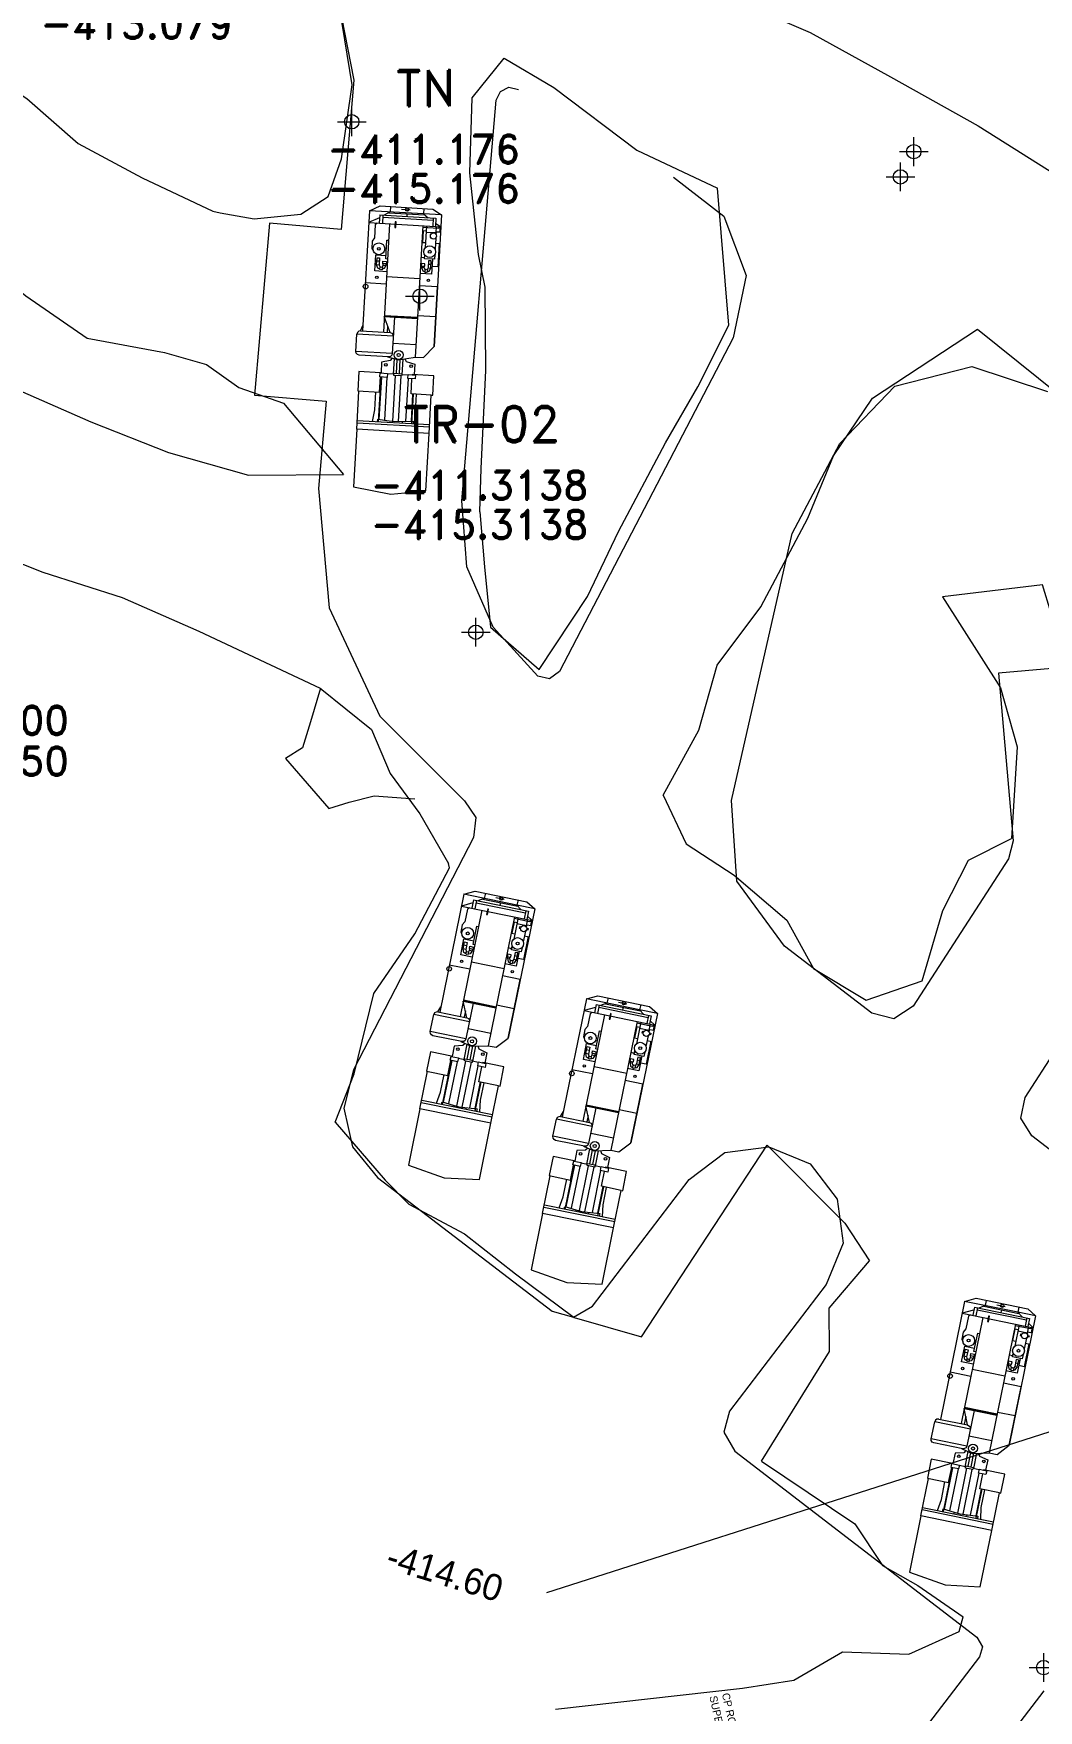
# Model space of a CAD drawing. Extents: x -47776 to 11079, y 0 to 10209.
# Drawn here: x 10621.8 to 10656.8, y 9805 to 9863.4 of the extents above; entities that cross this region are included whole.
import ezdxf
from ezdxf.enums import TextEntityAlignment as Align

# ---------------------------------------------------------------- set-up
doc = ezdxf.new("R2010")
doc.units = 0
doc.header["$MEASUREMENT"] = 0
doc.header["$PDMODE"] = 34
doc.header["$PDSIZE"] = 0.5
for name, color, linetype in [('CF-480-7855-EW-SCR', 226, 'Continuous'), ('F-480-7606-W-SCR', 5, 'Continuous'), ('PROYECTOS', 7, 'Continuous'), ('SCOPP-', 5, 'Continuous'), ('TALLER-480-6-FIC', 5, 'Continuous'), ('TALLER-480-6-SCR', 4, 'Continuous')]:
    doc.layers.add(name, color=color, linetype=linetype)
doc.styles.add('ROMAND', font='ROMAND.SHX')
doc.styles.add('ROMANS', font='ROMANS.SHX', dxfattribs={"width": 2.5})

# ---------------------------------------------------------------- blocks, each defined once
blk = doc.blocks.new('F2')
at = {"lineweight": 0}
blk.add_point((0, 0), dxfattribs=at)
at = {"lineweight": 0, "style": 'ROMAND'}
for tag, height, p in [('NOMBRE', 1.25, (0.201, 6.617)), ('CIELO', 1, (0.136, 4.616)), ('PISO', 1, (0.136, 3.247))]:
    blk.add_attdef(tag, text='', height=height, dxfattribs=at).set_placement(p, align=Align.CENTER)
at = {"lineweight": 0, "style": 'ROMANS', "flags": 1}
for tag, p in [('MINA', (-0.074, -3.255)), ('LOCALIZACION', (-0.074, -4.928)), ('ESTRUCTURA', (-0.074, -6.618)), ('NIVEL', (-0.074, -8.29)), ('OBRA', (-0.074, -10.121)), ('FECHA', (-0.074, -11.793)), ('ATRAS', (-0.074, -13.483)), ('TOPOGRAFO', (2.675, -15.297))]:
    blk.add_attdef(tag, text='', height=1.25, dxfattribs=at).set_placement(p, align=Align.CENTER)

msp = doc.modelspace()

# ---------------------------------------------------------------- linework, layer by layer
at = {"layer": 'CF-480-7855-EW-SCR', "color": 5, "linetype": 'Continuous', "lineweight": 0, "elevation": -411.11, "flags": 128}
msp.add_lwpolyline([(10631.768, 9840.573), (10631.42, 9839.402), (10631.142, 9838.501), (10630.555, 9838.127), (10632.058, 9836.386), (10632.775, 9836.608), (10633.642, 9836.828), (10635.052, 9836.725)], dxfattribs=at)
at = {"layer": 'CF-480-7855-EW-SCR', "color": 5, "linetype": 'Continuous', "lineweight": 0}
for points in [[(10632.284, 9872.521, -410.045), (10635.166, 9871.506, -409.797), (10637.312, 9870.231, -410.123), (10640.231, 9868.496, -410.095), (10643.064, 9866.812, -410.262), (10645.951, 9864.631, -410.044), (10648.816, 9863.393, -410.401), (10651.615, 9861.846, -410.763), (10654.671, 9860.147, -411.24), (10657.71, 9858.224, -410.422), (10660.699, 9856.215, -410.504), (10663.771, 9854.738, -411.076)], [(10632.284, 9872.521, -414.445), (10635.166, 9871.506, -413.997), (10637.312, 9870.231, -414.323), (10640.231, 9868.496, -414.395), (10643.064, 9866.812, -414.462), (10645.951, 9864.631, -414.444), (10648.816, 9863.393, -414.501), (10651.615, 9861.846, -414.663), (10654.671, 9860.147, -414.74), (10657.71, 9858.224, -414.922), (10660.699, 9856.215, -415.004), (10663.771, 9854.738, -414.976)], [(10632.043, 9857.681, -410.6), (10632.5, 9858.993, -410.263), (10632.878, 9861.567, -410.239), (10632.1, 9866.349, -409.797)], [(10632.043, 9857.681, -413.9), (10632.5, 9858.993, -414.163), (10632.878, 9861.567, -414.239), (10632.1, 9866.349, -413.997)], [(10619.473, 9862.44, -408.908), (10621.548, 9861.093, -408.959), (10623.336, 9859.528, -408.807), (10625.57, 9858.338, -408.961), (10628.026, 9857.177, -409.019)], [(10619.473, 9862.44, -413.008), (10621.548, 9861.093, -413.059), (10623.336, 9859.528, -413.007), (10625.57, 9858.338, -412.961), (10628.026, 9857.177, -413.019)], [(10637.27, 9855.662, -410.688), (10636.974, 9858.51, -410.263), (10637.054, 9861.116, -410.239), (10638.17, 9862.503, -410.314)], [(10637.27, 9855.662, -414.088), (10636.974, 9858.51, -414.163), (10637.054, 9861.116, -414.239), (10638.17, 9862.503, -414.314)], [(10638.17, 9862.503, -414.314), (10639.897, 9861.482, -414.462), (10642.783, 9859.302, -414.444), (10645.598, 9857.978, -414.501)], [(10638.17, 9862.503, -410.314), (10639.897, 9861.482, -410.262), (10642.783, 9859.302, -410.044), (10645.598, 9857.978, -410.401)], [(10628.026, 9857.177, -409.019), (10628.28, 9857.119, -410.136), (10629.465, 9856.911, -410.192), (10631.084, 9857.065, -410.433), (10632.043, 9857.681, -410.6)], [(10628.026, 9857.177, -413.019), (10628.28, 9857.119, -414.136), (10629.465, 9856.911, -414.092), (10631.084, 9857.065, -414.033), (10632.043, 9857.681, -413.9)], [(10644.903, 9851.066, -410.097), (10645.991, 9853.205, -410.077), (10645.598, 9857.978, -410.401)], [(10644.903, 9851.066, -414.697), (10645.991, 9853.205, -414.777), (10645.598, 9857.978, -414.501)], [(10617.655, 9857.143, -408.908), (10619.697, 9855.702, -408.959), (10621.518, 9854.231, -408.807), (10623.655, 9852.757, -408.961), (10626.338, 9852.259, -409.019)], [(10617.655, 9857.143, -413.008), (10619.697, 9855.702, -413.059), (10621.518, 9854.231, -413.007), (10623.655, 9852.757, -412.961), (10626.338, 9852.259, -413.019)], [(10611.935, 9856.495, -411.13), (10616.014, 9853.174, -410.881), (10621.108, 9851.017, -411.215), (10623.778, 9849.849, -411.14), (10626.479, 9848.776, -410.966), (10629.271, 9847.989, -410.891), (10632.571, 9848.015, -410.591)], [(10611.935, 9856.495, -414.73), (10616.013, 9853.174, -415.281), (10621.108, 9851.017, -415.215), (10623.778, 9849.849, -415.14), (10626.479, 9848.776, -415.266), (10629.271, 9847.989, -415.091), (10632.571, 9848.015, -413.891)], [(10637.324, 9846.716, -409.519), (10637.324, 9846.716, -409.519), (10637.324, 9846.716, -409.519), (10637.367, 9848.216, -410.591), (10637.525, 9851.625, -410.148), (10637.503, 9854.527, -409.611), (10637.27, 9855.662, -410.688)], [(10637.324, 9846.716, -413.919), (10637.324, 9846.716, -413.919), (10637.324, 9846.716, -413.919), (10637.367, 9848.216, -413.891), (10637.525, 9851.625, -413.748), (10637.503, 9854.527, -413.911), (10637.27, 9855.662, -414.088)], [(10608.328, 9853.032, -411.13), (10613.159, 9848.706, -410.881), (10619.404, 9845.682, -411.215), (10622.105, 9844.61, -411.14), (10624.866, 9843.727, -410.966), (10627.536, 9842.559, -410.891), (10631.761, 9840.579, -409.746)], [(10608.328, 9853.032, -414.73), (10613.159, 9848.706, -415.281), (10619.404, 9845.682, -415.215), (10622.105, 9844.61, -415.14), (10624.866, 9843.727, -415.266), (10627.536, 9842.559, -415.091), (10631.761, 9840.579, -414.146)], [(10654.645, 9853.066, -414.922), (10657.48, 9850.799, -415.004), (10660.246, 9848.806, -414.976)], [(10654.645, 9853.066, -410.422), (10657.48, 9850.799, -410.504), (10660.246, 9848.806, -411.076)], [(10626.338, 9852.259, -409.019), (10627.8, 9851.841, -410.136), (10628.931, 9851.035, -410.192), (10630.487, 9850.492, -410.433), (10632.571, 9848.015, -410.591)], [(10626.338, 9852.259, -413.019), (10627.8, 9851.841, -414.136), (10628.931, 9851.035, -414.092), (10630.487, 9850.492, -414.033), (10632.571, 9848.015, -413.891)], [(10639.389, 9841.22, -409.76), (10641.071, 9843.765, -410.243), (10642.151, 9846.022, -410.112), (10643.788, 9849.115, -410.069), (10644.903, 9851.066, -410.097)], [(10639.389, 9841.22, -414.26), (10641.071, 9843.765, -414.743), (10642.151, 9846.022, -414.712), (10643.788, 9849.115, -414.569), (10644.903, 9851.066, -414.697)], [(10644.946, 9839.114, -410.072), (10645.579, 9841.38, -410.243), (10647.101, 9843.403, -410.112), (10648.738, 9846.497, -410.069), (10649.628, 9848.664, -410.097)], [(10644.946, 9839.114, -414.472), (10645.579, 9841.38, -414.743), (10647.101, 9843.403, -414.712), (10648.738, 9846.497, -414.569), (10649.628, 9848.664, -414.697)], [(10637.324, 9846.716, -409.519), (10637.477, 9844.797, -409.612), (10637.696, 9842.694, -409.746), (10639.389, 9841.22, -409.76), (10639.389, 9841.22, -409.76), (10639.389, 9841.22, -409.76), (10639.389, 9841.22, -409.76)], [(10637.324, 9846.716, -413.919), (10637.477, 9844.797, -414.012), (10637.696, 9842.694, -414.146), (10639.389, 9841.22, -414.26), (10639.389, 9841.22, -414.26), (10639.389, 9841.22, -414.26), (10639.389, 9841.22, -414.26)], [(10631.761, 9840.579, -414.146), (10633.549, 9839.139, -414.26), (10634.201, 9837.606, -414.411), (10635.231, 9836.207, -414.563), (10636.233, 9834.472, -414.367)], [(10631.761, 9840.579, -409.746), (10633.549, 9839.139, -409.76), (10634.201, 9837.606, -409.911), (10635.231, 9836.207, -409.763), (10636.233, 9834.472, -410.167)], [(10643.697, 9836.855, -410.167), (10644.946, 9839.114, -410.072)], [(10643.697, 9836.855, -414.467), (10644.946, 9839.114, -414.472)], [(10632.283, 9825.469, -415.616), (10632.944, 9827.154, -415.78), (10633.627, 9829.957, -414.381), (10635.056, 9832.028, -414.37), (10636.266, 9834.328, -414.363), (10636.233, 9834.472, -414.367)], [(10632.283, 9825.469, -410.616), (10632.944, 9827.154, -410.78), (10633.627, 9829.957, -410.081), (10635.056, 9832.028, -410.17), (10636.266, 9834.328, -410.163), (10636.233, 9834.472, -410.167)]]:
    msp.add_polyline3d(points, dxfattribs=at)
at = {"layer": 'PROYECTOS', "color": 3, "linetype": 'Continuous', "lineweight": 0, "flags": 128}
for points in [[(10632.401, 9864.454), (10632.935, 9861.736), (10632.487, 9856.538), (10629.996, 9856.753), (10629.481, 9850.775), (10631.971, 9850.56), (10631.709, 9847.524), (10632.08, 9843.373), (10633.841, 9839.603), (10636.787, 9836.659), (10637.185, 9836.072), (10637.102, 9835.38), (10632.922, 9827.301), (10632.588, 9825.959), (10632.891, 9824.612), (10633.761, 9823.545), (10639.836, 9818.897), (10640.578, 9818.687), (10641.241, 9819.071), (10644.609, 9823.474), (10645.848, 9824.416), (10647.383, 9824.617), (10648.815, 9824.022), (10649.76, 9822.797), (10649.966, 9821.261), (10649.376, 9819.822), (10646.005, 9815.421), (10645.81, 9814.685), (10646.195, 9814.025), (10654.618, 9807.559), (10654.819, 9807.223), (10654.715, 9806.865), (10649.5, 9800.063)], [(10644.059, 9858.354), (10645.817, 9857.003), (10646.588, 9854.931), (10646.134, 9852.766), (10640.089, 9841.155), (10639.75, 9840.906), (10639.339, 9840.998), (10637.787, 9842.698), (10636.87, 9844.803), (10636.695, 9847.096), (10637.893, 9861.032), (10638.036, 9861.336), (10638.334, 9861.491), (10638.664, 9861.408)], [(10673.98, 9841.644), (10672.585, 9838.735), (10671.78, 9838.18), (10660.265, 9837.055), (10659.891, 9837.171), (10659.698, 9837.528), (10659.36, 9841.449), (10655.374, 9841.1), (10655.884, 9835.266), (10655.724, 9834.635), (10652.401, 9829.512), (10651.734, 9829.076), (10650.961, 9829.27), (10647.924, 9831.593), (10646.262, 9833.857), (10646.085, 9836.666), (10648.193, 9845.954), (10649.848, 9849.09), (10651.762, 9851.089), (10654.445, 9851.764), (10657.076, 9850.898)], [(10668.933, 9832.876), (10669.263, 9832.793), (10669.466, 9832.51), (10669.433, 9832.167), (10663.987, 9820.803), (10663.316, 9820.262), (10662.47, 9820.444), (10656.536, 9825), (10656.155, 9825.618), (10656.3, 9826.33), (10659.184, 9830.788), (10660.153, 9831.728), (10661.426, 9832.15), (10668.933, 9832.876)], [(10664.305, 9816.979), (10639.635, 9809.103)]]:
    msp.add_lwpolyline(points, dxfattribs=at)
at = {"layer": 'PROYECTOS', "color": 1, "linetype": 'Continuous', "lineweight": 0, "flags": 128}
msp.add_lwpolyline([(10651.489, 9798.539), (10656.964, 9805.682)], dxfattribs=at)
at = {"layer": 'SCOPP-', "color": 1, "linetype": 'Continuous', "lineweight": 0, "flags": 128}
for points in [[(10633.473, 9857.191), (10633.233, 9853.007)], [(10633.473, 9857.191), (10633.847, 9857.355), (10635.685, 9857.249), (10635.989, 9857.047), (10635.36, 9857.083), (10633.473, 9857.191)], [(10634.201, 9857.149), (10633.994, 9857.034)], [(10634.151, 9857.121), (10635.399, 9857.05)], [(10634.212, 9857.334), (10634.201, 9857.149)], [(10634.596, 9857.239), (10634.892, 9857.222)], [(10635.37, 9857.267), (10635.36, 9857.083)], [(10633.824, 9856.939), (10633.449, 9856.774)], [(10633.449, 9856.774), (10635.965, 9856.63)], [(10633.741, 9856.758), (10633.673, 9856.697), (10633.648, 9856.25), (10633.574, 9856.129), (10633.56, 9855.872), (10633.607, 9855.802)], [(10633.836, 9857.043), (10633.819, 9856.753)], [(10633.836, 9857.043), (10635.787, 9856.931)], [(10633.945, 9857.036), (10633.929, 9856.747)], [(10633.941, 9856.963), (10635.69, 9856.863)], [(10634.177, 9856.733), (10633.961, 9852.965)], [(10634.371, 9856.807), (10634.36, 9856.61), (10634.393, 9856.608), (10634.404, 9856.805), (10634.371, 9856.807)], [(10634.779, 9857.085), (10634.773, 9856.989)], [(10635.336, 9856.666), (10635.074, 9852.099)], [(10635.333, 9856.615), (10635.874, 9856.584), (10635.965, 9856.63)], [(10635.36, 9857.083), (10635.525, 9856.946)], [(10635.463, 9856.659), (10635.419, 9855.899)], [(10635.451, 9856.448), (10635.794, 9856.428), (10635.806, 9856.639)], [(10635.694, 9856.936), (10635.678, 9856.647)], [(10635.989, 9857.047), (10635.726, 9852.46)], [(10635.787, 9856.931), (10635.771, 9856.641)], [(10635.777, 9856.756), (10635.965, 9856.63)], [(10635.932, 9856.632), (10635.922, 9856.45)], [(10634.107, 9855.509), (10634.043, 9855.513), (10634.08, 9856.162), (10634.144, 9856.159)], [(10635.452, 9856.477), (10635.344, 9856.484), (10635.321, 9856.086), (10635.429, 9856.08)], [(10635.899, 9856.053), (10635.853, 9855.239), (10635.654, 9855.25)], [(10635.783, 9856.233), (10635.761, 9855.851)], [(10635.773, 9856.06), (10635.931, 9856.051)], [(10635.794, 9856.428), (10635.791, 9856.373)], [(10635.796, 9856.458), (10635.954, 9856.449)], [(10634.082, 9855.068), (10633.669, 9855.092), (10633.701, 9855.652), (10634.05, 9855.632)], [(10634.049, 9855.339), (10634.046, 9855.285), (10633.993, 9855.174), (10633.877, 9855.134), (10633.766, 9855.188), (10633.726, 9855.304), (10633.74, 9855.552), (10633.831, 9855.546)], [(10633.824, 9855.433), (10633.734, 9855.438)], [(10633.831, 9855.546), (10633.817, 9855.298), (10633.834, 9855.248), (10633.882, 9855.225), (10633.932, 9855.242), (10633.955, 9855.29), (10633.958, 9855.345)], [(10633.945, 9855.429), (10634.07, 9855.422), (10634.065, 9855.339), (10633.941, 9855.346), (10633.945, 9855.429)], [(10635.668, 9855.503), (10635.638, 9854.979), (10635.24, 9855.002)], [(10635.399, 9855.555), (10635.272, 9855.562)], [(10635.409, 9855.345), (10635.285, 9855.352), (10635.28, 9855.269), (10635.404, 9855.262), (10635.409, 9855.345)], [(10635.296, 9855.268), (10635.293, 9855.214), (10635.333, 9855.098), (10635.444, 9855.044), (10635.56, 9855.085), (10635.613, 9855.195), (10635.627, 9855.443), (10635.536, 9855.448)], [(10635.536, 9855.448), (10635.522, 9855.2), (10635.499, 9855.153), (10635.449, 9855.135), (10635.401, 9855.158), (10635.383, 9855.208), (10635.387, 9855.263)], [(10635.749, 9855.654), (10635.741, 9855.499), (10635.397, 9855.519), (10635.405, 9855.646)], [(10633.817, 9855.298), (10633.726, 9855.304)], [(10633.836, 9855.246), (10633.83, 9855.144)], [(10633.926, 9855.238), (10633.92, 9855.138)], [(10633.955, 9855.29), (10634.046, 9855.285)], [(10634.072, 9854.901), (10635.231, 9854.835)], [(10635.383, 9855.208), (10635.293, 9855.214)], [(10635.406, 9855.153), (10635.401, 9855.053)], [(10635.497, 9855.151), (10635.491, 9855.049)], [(10635.522, 9855.2), (10635.613, 9855.195)], [(10635.53, 9855.335), (10635.621, 9855.33)], [(10634.057, 9854.639), (10633.329, 9854.681)], [(10634.105, 9852.11), (10634.487, 9851.997), (10635.074, 9852.099), (10635.353, 9852.083), (10635.726, 9852.46), (10635.845, 9854.537)], [(10635.845, 9854.537), (10635.216, 9854.573)], [(10634.344, 9853.484), (10634.272, 9852.221), (10633.007, 9852.293)], [(10633.168, 9853.011), (10633.107, 9852.998), (10633.06, 9852.956), (10633.041, 9852.898)], [(10633.168, 9853.011), (10633.243, 9853.201)], [(10633.168, 9853.011), (10634.193, 9852.952)], [(10634.196, 9852.952), (10633.991, 9853.506)], [(10635.151, 9853.437), (10633.992, 9853.504)], [(10633.992, 9853.504), (10635.151, 9853.437)], [(10635.153, 9853.47), (10633.994, 9853.537)], [(10633.994, 9853.537), (10635.153, 9853.47)], [(10634.109, 9853.186), (10634.096, 9852.957)], [(10635.785, 9853.5), (10635.156, 9853.536)], [(10633.007, 9852.293), (10633.041, 9852.898)], [(10634.306, 9852.825), (10633.041, 9852.898)], [(10634.193, 9852.952), (10634.252, 9852.932), (10634.294, 9852.886), (10634.306, 9852.825)], [(10634.293, 9852.586), (10635.099, 9852.539)], [(10633.12, 9852.166), (10633.061, 9852.186), (10633.019, 9852.232), (10633.007, 9852.293)], [(10634.145, 9852.108), (10633.12, 9852.166)], [(10634.263, 9852.063), (10634.203, 9851.974), (10633.901, 9851.917), (10633.88, 9851.543)], [(10634.272, 9852.221), (10634.252, 9852.162), (10634.206, 9852.12), (10634.145, 9852.108)], [(10634.333, 9852.042), (10634.302, 9851.5)], [(10634.431, 9852.014), (10634.431, 9852.014), (10634.403, 9851.53)], [(10634.538, 9852.006), (10634.511, 9851.524), (10634.511, 9851.524)], [(10634.639, 9852.024), (10634.608, 9851.482)], [(10634.711, 9852.036), (10634.76, 9851.943), (10635.06, 9851.849), (10635.039, 9851.485)], [(10632.922, 9847.587), (10634.22, 9847.331), (10635.438, 9847.443), (10635.553, 9849.441), (10635.629, 9850.772), (10635.682, 9850.769), (10635.721, 9851.446), (10634.967, 9851.489), (10634.966, 9851.48), (10635.079, 9851.474), (10635.071, 9851.335), (10634.811, 9851.35), (10634.819, 9851.489), (10634.966, 9851.48)], [(10633.865, 9851.544), (10633.865, 9851.552), (10633.111, 9851.595), (10633.072, 9850.918), (10633.826, 9850.875), (10633.857, 9851.405)], [(10633.872, 9851.404), (10633.783, 9849.848)], [(10633.891, 9851.403), (10633.807, 9849.932)], [(10634.107, 9851.53), (10634.099, 9851.391), (10633.839, 9851.406), (10633.847, 9851.545), (10634.107, 9851.53)], [(10634.082, 9851.392), (10633.997, 9849.905)], [(10634.332, 9851.498), (10634.106, 9851.511)], [(10634.373, 9851.453), (10634.282, 9849.863)], [(10634.818, 9851.47), (10634.601, 9851.483), (10634.598, 9851.441), (10634.329, 9851.456), (10634.334, 9851.534), (10634.603, 9851.519), (10634.601, 9851.483)], [(10634.564, 9851.442), (10634.473, 9849.854)], [(10634.819, 9851.349), (10634.734, 9849.86)], [(10635.629, 9850.772), (10634.928, 9850.812), (10634.958, 9851.342)], [(10633.037, 9849.585), (10633.113, 9850.916)], [(10633.578, 9849.86), (10633.66, 9850.258), (10633.696, 9850.883)], [(10634.98, 9850.809), (10634.926, 9849.865)], [(10635, 9850.808), (10634.941, 9849.782)], [(10635.101, 9850.802), (10635.065, 9850.177), (10635.102, 9849.772)], [(10635.553, 9849.441), (10633.037, 9849.585), (10632.922, 9847.587)], [(10633.05, 9849.812), (10635.566, 9849.667)], [(10633.054, 9849.89), (10635.57, 9849.746)], [(10633.759, 9849.849), (10633.764, 9849.938), (10634.162, 9849.881), (10634.364, 9849.851), (10635.004, 9849.867), (10634.999, 9849.778)], [(10634.618, 9849.858), (10634.615, 9849.8)], [(10636.76, 9833.405), (10635.922, 9829.299)], [(10636.76, 9833.405), (10637.155, 9833.513), (10638.958, 9833.145), (10639.229, 9832.901), (10638.612, 9833.027), (10636.76, 9833.405)], [(10637.099, 9833.206), (10637.041, 9832.922)], [(10637.099, 9833.206), (10639.013, 9832.815)], [(10637.206, 9833.184), (10637.148, 9832.9)], [(10637.475, 9833.259), (10637.254, 9833.174)], [(10637.422, 9833.238), (10638.647, 9832.988)], [(10637.512, 9833.44), (10637.475, 9833.259)], [(10637.879, 9833.291), (10638.17, 9833.231)], [(10638.649, 9833.208), (10638.612, 9833.027)], [(10637.392, 9832.85), (10636.636, 9829.153)], [(10636.964, 9832.938), (10636.888, 9832.888), (10636.798, 9832.448), (10636.708, 9832.34), (10636.657, 9832.088), (10636.694, 9832.011)], [(10637.071, 9833.105), (10636.677, 9832.996)], [(10636.677, 9832.996), (10639.146, 9832.492)], [(10637.191, 9833.112), (10638.908, 9832.762)], [(10637.594, 9832.896), (10637.555, 9832.703), (10637.587, 9832.696), (10637.626, 9832.889), (10637.594, 9832.896)], [(10638.529, 9832.618), (10637.613, 9828.136)], [(10638.037, 9833.113), (10638.018, 9833.018)], [(10639.229, 9832.901), (10638.31, 9828.4)], [(10638.653, 9832.593), (10638.501, 9831.846)], [(10638.612, 9833.027), (10638.756, 9832.867)], [(10638.922, 9832.833), (10638.864, 9832.55)], [(10639.013, 9832.815), (10638.955, 9832.531)], [(10638.978, 9832.643), (10639.146, 9832.492)], [(10637.146, 9831.65), (10637.084, 9831.662), (10637.214, 9832.3), (10637.277, 9832.287)], [(10638.617, 9832.414), (10638.51, 9832.436), (10638.431, 9832.046), (10638.537, 9832.024)], [(10638.518, 9832.568), (10639.05, 9832.459), (10639.146, 9832.492)], [(10638.611, 9832.386), (10638.948, 9832.317), (10638.99, 9832.524)], [(10638.749, 9832.26), (10638.704, 9832.27), (10638.694, 9832.221), (10638.736, 9832.212)], [(10638.909, 9832.125), (10638.832, 9831.751)], [(10638.948, 9832.317), (10638.937, 9832.263)], [(10638.95, 9832.219), (10639.003, 9832.208), (10638.993, 9832.16), (10638.943, 9832.17)], [(10638.954, 9832.346), (10639.109, 9832.314)], [(10639.114, 9832.499), (10639.078, 9832.32)], [(10637.058, 9831.217), (10636.653, 9831.3), (10636.765, 9831.85), (10637.108, 9831.78)], [(10637.065, 9831.49), (10637.054, 9831.436), (10636.985, 9831.335), (10636.864, 9831.312), (10636.763, 9831.38), (10636.74, 9831.501), (10636.79, 9831.744), (10636.879, 9831.726)], [(10636.829, 9831.483), (10636.74, 9831.501)], [(10636.856, 9831.615), (10636.767, 9831.633)], [(10636.84, 9831.428), (10636.82, 9831.328)], [(10636.879, 9831.726), (10636.829, 9831.483), (10636.839, 9831.43), (10636.883, 9831.401), (10636.935, 9831.411), (10636.965, 9831.455), (10636.976, 9831.508)], [(10636.975, 9831.593), (10637.097, 9831.568), (10637.08, 9831.487), (10636.958, 9831.512), (10636.975, 9831.593)], [(10636.965, 9831.455), (10637.054, 9831.436)], [(10638.691, 9831.419), (10638.586, 9830.905), (10638.195, 9830.985)], [(10638.432, 9831.509), (10638.307, 9831.535)], [(10638.792, 9831.556), (10638.762, 9831.405), (10638.425, 9831.474), (10638.45, 9831.598)], [(10638.998, 9831.93), (10638.835, 9831.131), (10638.64, 9831.171)], [(10638.874, 9831.955), (10639.03, 9831.923)], [(10636.972, 9830.796), (10636.257, 9830.942)], [(10636.928, 9831.407), (10636.908, 9831.309)], [(10637.025, 9831.053), (10638.161, 9830.821)], [(10638.411, 9831.3), (10638.289, 9831.325), (10638.272, 9831.243), (10638.395, 9831.218), (10638.411, 9831.3)], [(10638.288, 9831.24), (10638.277, 9831.187), (10638.301, 9831.066), (10638.402, 9830.997), (10638.523, 9831.021), (10638.591, 9831.122), (10638.641, 9831.366), (10638.552, 9831.384)], [(10638.366, 9831.168), (10638.277, 9831.187)], [(10638.381, 9831.11), (10638.361, 9831.012)], [(10638.552, 9831.384), (10638.502, 9831.141), (10638.473, 9831.097), (10638.42, 9831.086), (10638.376, 9831.116), (10638.366, 9831.168), (10638.377, 9831.222)], [(10638.47, 9831.095), (10638.45, 9830.995)], [(10638.502, 9831.141), (10638.591, 9831.122)], [(10638.529, 9831.273), (10638.618, 9831.254)], [(10636.656, 9828.286), (10637.018, 9828.119), (10637.613, 9828.136), (10637.887, 9828.08), (10638.31, 9828.4), (10638.726, 9830.437)], [(10638.726, 9830.437), (10638.109, 9830.563)], [(10636.867, 9829.107), (10636.744, 9829.684)], [(10637.881, 9829.449), (10636.744, 9829.682)], [(10636.744, 9829.682), (10637.881, 9829.449)], [(10637.888, 9829.482), (10636.751, 9829.714)], [(10636.751, 9829.714), (10637.888, 9829.482)], [(10641.03, 9829.763), (10640.191, 9825.657)], [(10641.03, 9829.763), (10641.425, 9829.872), (10643.228, 9829.503), (10643.499, 9829.259), (10642.882, 9829.385), (10641.03, 9829.763)], [(10641.782, 9829.799), (10641.745, 9829.617)], [(10637.09, 9829.611), (10636.837, 9828.371), (10635.595, 9828.625)], [(10635.595, 9828.625), (10635.716, 9829.218)], [(10635.858, 9829.312), (10635.796, 9829.308), (10635.744, 9829.274), (10635.716, 9829.218)], [(10636.958, 9828.965), (10635.716, 9829.218)], [(10635.858, 9829.312), (10635.96, 9829.49)], [(10635.858, 9829.312), (10636.864, 9829.106)], [(10636.815, 9829.35), (10636.769, 9829.126)], [(10636.864, 9829.106), (10636.92, 9829.078), (10636.954, 9829.027), (10636.958, 9828.965)], [(10638.518, 9829.42), (10637.901, 9829.546)], [(10641.662, 9829.209), (10640.906, 9825.511)], [(10641.234, 9829.296), (10641.158, 9829.246), (10641.068, 9828.807), (10640.978, 9828.698), (10640.927, 9828.446), (10640.964, 9828.369)], [(10641.341, 9829.463), (10640.947, 9829.355)], [(10640.947, 9829.355), (10643.416, 9828.85)], [(10641.368, 9829.564), (10641.31, 9829.28)], [(10641.368, 9829.564), (10643.283, 9829.173)], [(10641.476, 9829.542), (10641.418, 9829.258)], [(10641.461, 9829.471), (10643.177, 9829.12)], [(10641.745, 9829.617), (10641.523, 9829.533)], [(10641.692, 9829.597), (10642.917, 9829.347)], [(10641.864, 9829.254), (10641.824, 9829.061), (10641.857, 9829.054), (10641.896, 9829.248), (10641.864, 9829.254)], [(10642.149, 9829.649), (10642.44, 9829.59)], [(10642.307, 9829.471), (10642.288, 9829.377)], [(10643.499, 9829.259), (10642.58, 9824.758)], [(10642.919, 9829.566), (10642.882, 9829.385)], [(10642.882, 9829.385), (10643.026, 9829.226)], [(10643.192, 9829.192), (10643.134, 9828.908)], [(10643.283, 9829.173), (10643.225, 9828.889)], [(10635.689, 9828.483), (10635.633, 9828.511), (10635.599, 9828.563), (10635.595, 9828.625)], [(10636.91, 9828.73), (10637.701, 9828.568)], [(10641.416, 9828.008), (10641.354, 9828.021), (10641.484, 9828.658), (10641.546, 9828.645)], [(10642.798, 9828.976), (10641.883, 9824.495)], [(10642.887, 9828.773), (10642.78, 9828.794), (10642.701, 9828.404), (10642.807, 9828.382)], [(10642.923, 9828.951), (10642.771, 9828.205)], [(10642.788, 9828.926), (10643.32, 9828.818), (10643.416, 9828.85)], [(10642.881, 9828.744), (10643.218, 9828.675), (10643.26, 9828.882)], [(10643.019, 9828.619), (10642.973, 9828.628), (10642.964, 9828.579), (10643.006, 9828.57)], [(10643.218, 9828.675), (10643.207, 9828.621)], [(10643.22, 9828.578), (10643.273, 9828.567), (10643.263, 9828.518), (10643.213, 9828.528)], [(10643.224, 9828.704), (10643.379, 9828.672)], [(10643.248, 9829.001), (10643.416, 9828.85)], [(10643.384, 9828.857), (10643.348, 9828.679)], [(10636.336, 9827.76), (10636.338, 9827.768), (10635.598, 9827.92), (10635.462, 9827.255), (10636.202, 9827.104), (10636.309, 9827.624)], [(10636.695, 9828.278), (10635.689, 9828.483)], [(10636.806, 9828.217), (10636.733, 9828.138), (10636.426, 9828.124), (10636.351, 9827.757)], [(10636.837, 9828.371), (10636.809, 9828.316), (10636.757, 9828.282), (10636.695, 9828.278)], [(10636.872, 9828.186), (10636.763, 9827.654)], [(10636.964, 9828.144), (10636.964, 9828.144), (10636.867, 9827.669)], [(10637.07, 9828.121), (10636.973, 9827.648), (10636.973, 9827.648)], [(10637.171, 9828.124), (10637.063, 9827.593)], [(10637.245, 9828.126), (10637.28, 9828.026), (10637.563, 9827.891), (10637.49, 9827.533)], [(10641.328, 9827.575), (10640.923, 9827.658), (10641.035, 9828.208), (10641.378, 9828.138)], [(10641.335, 9827.848), (10641.324, 9827.795), (10641.255, 9827.693), (10641.134, 9827.67), (10641.033, 9827.739), (10641.009, 9827.859), (10641.059, 9828.103), (10641.148, 9828.084)], [(10641.126, 9827.973), (10641.037, 9827.991)], [(10641.148, 9828.084), (10641.098, 9827.841), (10641.108, 9827.789), (10641.153, 9827.759), (10641.205, 9827.769), (10641.235, 9827.813), (10641.246, 9827.867)], [(10641.245, 9827.952), (10641.367, 9827.927), (10641.35, 9827.845), (10641.228, 9827.87), (10641.245, 9827.952)], [(10643.062, 9827.915), (10643.031, 9827.763), (10642.695, 9827.832), (10642.72, 9827.956)], [(10643.268, 9828.288), (10643.105, 9827.49), (10642.91, 9827.529)], [(10643.178, 9828.483), (10643.102, 9828.109)], [(10643.144, 9828.313), (10643.3, 9828.282)], [(10634.835, 9823.98), (10636.082, 9823.54), (10637.304, 9823.475), (10637.705, 9825.436), (10637.972, 9826.743), (10638.024, 9826.732), (10638.16, 9827.396), (10637.419, 9827.548), (10637.417, 9827.539), (10637.528, 9827.517), (10637.5, 9827.38), (10637.245, 9827.432), (10637.273, 9827.569), (10637.417, 9827.539)], [(10636.324, 9827.621), (10636.012, 9826.094)], [(10636.343, 9827.617), (10636.048, 9826.173)], [(10636.53, 9827.578), (10636.232, 9826.119)], [(10636.575, 9827.711), (10636.547, 9827.575), (10636.292, 9827.627), (10636.319, 9827.763), (10636.575, 9827.711)], [(10636.826, 9827.598), (10636.508, 9826.037)], [(10636.792, 9827.648), (10636.571, 9827.693)], [(10637.014, 9827.559), (10636.695, 9826.001)], [(10637.269, 9827.551), (10637.056, 9827.594), (10637.048, 9827.553), (10636.784, 9827.606), (10636.8, 9827.683), (10637.063, 9827.629), (10637.056, 9827.594)], [(10637.253, 9827.431), (10636.955, 9825.969)], [(10637.972, 9826.743), (10637.283, 9826.883), (10637.389, 9827.403)], [(10641.098, 9827.841), (10641.009, 9827.859)], [(10641.11, 9827.786), (10641.09, 9827.686)], [(10641.198, 9827.765), (10641.178, 9827.667)], [(10641.235, 9827.813), (10641.324, 9827.795)], [(10641.294, 9827.411), (10642.431, 9827.179)], [(10642.96, 9827.778), (10642.855, 9827.263), (10642.465, 9827.343)], [(10642.681, 9827.658), (10642.559, 9827.683), (10642.542, 9827.602), (10642.664, 9827.577), (10642.681, 9827.658)], [(10642.558, 9827.598), (10642.547, 9827.545), (10642.57, 9827.424), (10642.672, 9827.356), (10642.793, 9827.379), (10642.861, 9827.481), (10642.911, 9827.724), (10642.822, 9827.742)], [(10642.636, 9827.527), (10642.547, 9827.545)], [(10642.702, 9827.868), (10642.577, 9827.893)], [(10642.651, 9827.468), (10642.631, 9827.37)], [(10642.822, 9827.742), (10642.772, 9827.499), (10642.743, 9827.455), (10642.69, 9827.445), (10642.646, 9827.475), (10642.636, 9827.527), (10642.647, 9827.58)], [(10642.74, 9827.453), (10642.719, 9827.353)], [(10642.772, 9827.499), (10642.861, 9827.481)], [(10642.799, 9827.631), (10642.888, 9827.613)], [(10635.236, 9825.941), (10635.502, 9827.247)], [(10635.81, 9826.135), (10635.949, 9826.517), (10636.075, 9827.13)], [(10637.334, 9826.873), (10637.145, 9825.946)], [(10637.354, 9826.869), (10637.149, 9825.862)], [(10637.454, 9826.848), (10637.328, 9826.235), (10637.307, 9825.829)], [(10641.242, 9827.154), (10640.527, 9827.3)], [(10640.925, 9824.644), (10641.287, 9824.478), (10641.883, 9824.495), (10642.157, 9824.439), (10642.58, 9824.758), (10642.996, 9826.796)], [(10642.996, 9826.796), (10642.379, 9826.922)], [(10635.297, 9826.24), (10637.766, 9825.736)], [(10635.988, 9826.099), (10636.006, 9826.186), (10636.391, 9826.072), (10636.587, 9826.014), (10637.223, 9825.937), (10637.205, 9825.85)], [(10637.705, 9825.436), (10635.236, 9825.941), (10634.835, 9823.98)], [(10635.281, 9826.163), (10637.75, 9825.659)], [(10636.391, 9826.072), (10636.38, 9826.019)], [(10636.839, 9825.983), (10636.828, 9825.927)], [(10641.36, 9825.969), (10641.106, 9824.73), (10639.865, 9824.983)], [(10640.128, 9825.67), (10640.066, 9825.666), (10640.013, 9825.632), (10639.986, 9825.577)], [(10640.128, 9825.67), (10640.229, 9825.848)], [(10640.128, 9825.67), (10641.134, 9825.465)], [(10641.137, 9825.465), (10641.014, 9826.042)], [(10642.151, 9825.808), (10641.014, 9826.04)], [(10641.014, 9826.04), (10642.151, 9825.808)], [(10642.158, 9825.84), (10641.021, 9826.072)], [(10641.021, 9826.072), (10642.158, 9825.84)], [(10641.085, 9825.708), (10641.039, 9825.484)], [(10642.788, 9825.779), (10642.171, 9825.905)], [(10639.865, 9824.983), (10639.986, 9825.577)], [(10641.228, 9825.323), (10639.986, 9825.577)], [(10641.134, 9825.465), (10641.19, 9825.437), (10641.224, 9825.385), (10641.228, 9825.323)], [(10641.18, 9825.088), (10641.971, 9824.926)], [(10639.958, 9824.842), (10639.903, 9824.87), (10639.869, 9824.921), (10639.865, 9824.983)], [(10640.965, 9824.636), (10639.958, 9824.842)], [(10641.075, 9824.575), (10641.003, 9824.496), (10640.696, 9824.483), (10640.621, 9824.115)], [(10641.106, 9824.73), (10641.079, 9824.674), (10641.027, 9824.64), (10640.965, 9824.636)], [(10641.142, 9824.545), (10641.033, 9824.012)], [(10641.234, 9824.502), (10641.234, 9824.502), (10641.137, 9824.028)], [(10641.34, 9824.479), (10641.243, 9824.006), (10641.243, 9824.006)], [(10641.441, 9824.482), (10641.333, 9823.951)], [(10641.515, 9824.484), (10641.55, 9824.384), (10641.833, 9824.249), (10641.76, 9823.892)], [(10639.105, 9820.338), (10640.352, 9819.898), (10641.574, 9819.834), (10641.974, 9821.795), (10642.241, 9823.101), (10642.294, 9823.09), (10642.429, 9823.755), (10641.689, 9823.906), (10641.687, 9823.898), (10641.798, 9823.875), (10641.77, 9823.739), (10641.515, 9823.791), (10641.542, 9823.927), (10641.687, 9823.898)], [(10640.606, 9824.118), (10640.608, 9824.127), (10639.868, 9824.278), (10639.732, 9823.614), (10640.472, 9823.462), (10640.578, 9823.982)], [(10640.593, 9823.979), (10640.281, 9822.452)], [(10640.612, 9823.975), (10640.318, 9822.532)], [(10640.8, 9823.937), (10640.502, 9822.477)], [(10640.845, 9824.07), (10640.817, 9823.933), (10640.561, 9823.985), (10640.589, 9824.122), (10640.845, 9824.07)], [(10641.096, 9823.956), (10640.777, 9822.396)], [(10641.062, 9824.006), (10640.841, 9824.052)], [(10641.283, 9823.918), (10640.965, 9822.359)], [(10641.539, 9823.909), (10641.326, 9823.952), (10641.318, 9823.911), (10641.054, 9823.965), (10641.069, 9824.041), (10641.333, 9823.988), (10641.326, 9823.952)], [(10639.505, 9822.299), (10639.772, 9823.605)], [(10640.08, 9822.493), (10640.219, 9822.875), (10640.345, 9823.488)], [(10641.523, 9823.789), (10641.225, 9822.328)], [(10642.241, 9823.101), (10641.553, 9823.242), (10641.659, 9823.761)], [(10641.604, 9823.231), (10641.415, 9822.305)], [(10641.624, 9823.227), (10641.418, 9822.22)], [(10641.723, 9823.207), (10641.598, 9822.593), (10641.576, 9822.188)], [(10641.974, 9821.795), (10639.505, 9822.299), (10639.105, 9820.338)], [(10639.551, 9822.522), (10642.02, 9822.017)], [(10639.567, 9822.598), (10642.036, 9822.094)], [(10640.258, 9822.457), (10640.276, 9822.544), (10640.661, 9822.43), (10640.857, 9822.372), (10641.493, 9822.295), (10641.475, 9822.208)], [(10640.661, 9822.43), (10640.65, 9822.377)], [(10641.109, 9822.342), (10641.098, 9822.286)], [(10654.197, 9819.237), (10653.358, 9815.131)], [(10654.197, 9819.237), (10654.592, 9819.345), (10656.395, 9818.977), (10656.666, 9818.732), (10656.049, 9818.859), (10654.197, 9819.237)], [(10654.949, 9819.272), (10654.912, 9819.091)], [(10654.829, 9818.682), (10654.073, 9814.985)], [(10654.401, 9818.77), (10654.325, 9818.72), (10654.235, 9818.28), (10654.145, 9818.172), (10654.094, 9817.92), (10654.131, 9817.843)], [(10654.508, 9818.937), (10654.114, 9818.828)], [(10654.114, 9818.828), (10656.583, 9818.324)], [(10654.535, 9819.038), (10654.477, 9818.754)], [(10654.535, 9819.038), (10656.45, 9818.647)], [(10654.643, 9819.016), (10654.585, 9818.732)], [(10654.628, 9818.944), (10656.345, 9818.594)], [(10654.912, 9819.091), (10654.691, 9819.006)], [(10654.859, 9819.07), (10656.084, 9818.82)], [(10655.031, 9818.728), (10654.992, 9818.535), (10655.024, 9818.528), (10655.063, 9818.721), (10655.031, 9818.728)], [(10655.316, 9819.123), (10655.607, 9819.063)], [(10655.474, 9818.945), (10655.455, 9818.85)], [(10656.666, 9818.732), (10655.747, 9814.232)], [(10656.086, 9819.04), (10656.049, 9818.859)], [(10656.049, 9818.859), (10656.193, 9818.699)], [(10656.359, 9818.665), (10656.301, 9818.382)], [(10656.45, 9818.647), (10656.392, 9818.363)], [(10654.583, 9817.481), (10654.521, 9817.494), (10654.651, 9818.132), (10654.713, 9818.119)], [(10655.965, 9818.45), (10655.05, 9813.968)], [(10656.054, 9818.246), (10655.947, 9818.268), (10655.868, 9817.878), (10655.974, 9817.856)], [(10656.09, 9818.425), (10655.938, 9817.678)], [(10655.955, 9818.4), (10656.487, 9818.291), (10656.583, 9818.324)], [(10656.048, 9818.217), (10656.385, 9818.149), (10656.427, 9818.356)], [(10656.186, 9818.092), (10656.141, 9818.102), (10656.131, 9818.053), (10656.173, 9818.044)], [(10656.385, 9818.149), (10656.374, 9818.094)], [(10656.387, 9818.051), (10656.44, 9818.04), (10656.43, 9817.992), (10656.38, 9818.002)], [(10656.391, 9818.177), (10656.546, 9818.146)], [(10656.415, 9818.475), (10656.583, 9818.324)], [(10656.551, 9818.33), (10656.515, 9818.152)], [(10654.495, 9817.049), (10654.09, 9817.132), (10654.202, 9817.682), (10654.545, 9817.612)], [(10654.502, 9817.322), (10654.491, 9817.268), (10654.422, 9817.167), (10654.301, 9817.144), (10654.2, 9817.212), (10654.176, 9817.333), (10654.226, 9817.576), (10654.315, 9817.558)], [(10654.293, 9817.447), (10654.204, 9817.465)], [(10654.315, 9817.558), (10654.265, 9817.315), (10654.276, 9817.262), (10654.32, 9817.233), (10654.372, 9817.243), (10654.402, 9817.287), (10654.413, 9817.34)], [(10654.412, 9817.425), (10654.534, 9817.4), (10654.517, 9817.319), (10654.395, 9817.344), (10654.412, 9817.425)], [(10656.229, 9817.388), (10656.198, 9817.237), (10655.862, 9817.306), (10655.887, 9817.43)], [(10656.435, 9817.762), (10656.272, 9816.963), (10656.077, 9817.003)], [(10656.345, 9817.957), (10656.269, 9817.583)], [(10656.311, 9817.787), (10656.467, 9817.755)], [(10654.265, 9817.315), (10654.176, 9817.333)], [(10654.277, 9817.26), (10654.257, 9817.16)], [(10654.365, 9817.239), (10654.345, 9817.141)], [(10654.402, 9817.287), (10654.491, 9817.268)], [(10654.461, 9816.885), (10655.598, 9816.653)], [(10656.128, 9817.251), (10656.022, 9816.737), (10655.632, 9816.817)], [(10655.848, 9817.132), (10655.726, 9817.157), (10655.709, 9817.075), (10655.831, 9817.05), (10655.848, 9817.132)], [(10655.725, 9817.072), (10655.714, 9817.018), (10655.737, 9816.898), (10655.839, 9816.829), (10655.96, 9816.853), (10656.028, 9816.954), (10656.078, 9817.198), (10655.989, 9817.216)], [(10655.803, 9817), (10655.714, 9817.018)], [(10655.869, 9817.341), (10655.744, 9817.367)], [(10655.818, 9816.942), (10655.798, 9816.844)], [(10655.989, 9817.216), (10655.939, 9816.973), (10655.91, 9816.928), (10655.857, 9816.918), (10655.813, 9816.948), (10655.803, 9817), (10655.814, 9817.054)], [(10655.907, 9816.927), (10655.887, 9816.827)], [(10655.939, 9816.973), (10656.028, 9816.954)], [(10655.966, 9817.105), (10656.055, 9817.086)], [(10654.409, 9816.627), (10653.694, 9816.773)], [(10654.092, 9814.118), (10654.454, 9813.951), (10655.05, 9813.968), (10655.324, 9813.912), (10655.747, 9814.232), (10656.163, 9816.269)], [(10656.163, 9816.269), (10655.546, 9816.395)], [(10654.527, 9815.443), (10654.273, 9814.203), (10653.032, 9814.457)], [(10653.295, 9815.144), (10653.233, 9815.14), (10653.181, 9815.106), (10653.153, 9815.05)], [(10653.295, 9815.144), (10654.301, 9814.938)], [(10654.237, 9815.238), (10654.18, 9814.963)], [(10655.318, 9815.281), (10654.181, 9815.514)], [(10654.181, 9815.514), (10655.318, 9815.281)], [(10654.299, 9814.941), (10654.181, 9815.511)], [(10655.325, 9815.314), (10654.188, 9815.546)], [(10654.188, 9815.546), (10655.325, 9815.314)], [(10655.955, 9815.252), (10655.338, 9815.378)], [(10653.032, 9814.457), (10653.153, 9815.05)], [(10654.395, 9814.797), (10653.153, 9815.05)], [(10654.301, 9814.938), (10654.377, 9814.887), (10654.377, 9814.887), (10654.395, 9814.797)], [(10654.347, 9814.562), (10655.138, 9814.4)], [(10653.125, 9814.315), (10653.07, 9814.343), (10653.036, 9814.395), (10653.032, 9814.457)], [(10654.132, 9814.11), (10653.125, 9814.315)], [(10654.243, 9814.049), (10654.17, 9813.97), (10653.863, 9813.956), (10653.788, 9813.589)], [(10654.273, 9814.203), (10654.246, 9814.148), (10654.194, 9814.114), (10654.132, 9814.11)], [(10654.309, 9814.018), (10654.2, 9813.486)], [(10654.401, 9813.976), (10654.401, 9813.976), (10654.304, 9813.501)], [(10654.507, 9813.953), (10654.41, 9813.48), (10654.41, 9813.48)], [(10654.608, 9813.956), (10654.5, 9813.425)], [(10654.682, 9813.958), (10654.717, 9813.858), (10655, 9813.723), (10654.927, 9813.365)], [(10652.272, 9809.812), (10653.519, 9809.372), (10654.741, 9809.307), (10655.142, 9811.268), (10655.408, 9812.575), (10655.461, 9812.564), (10655.596, 9813.228), (10654.856, 9813.38), (10654.854, 9813.371), (10654.965, 9813.348), (10654.937, 9813.212), (10654.682, 9813.264), (10654.71, 9813.401), (10654.854, 9813.371)], [(10653.773, 9813.592), (10653.775, 9813.6), (10653.035, 9813.752), (10652.899, 9813.087), (10653.639, 9812.936), (10653.745, 9813.456)], [(10653.76, 9813.453), (10653.449, 9811.926)], [(10653.779, 9813.449), (10653.485, 9812.005)], [(10653.967, 9813.41), (10653.669, 9811.951)], [(10654.012, 9813.543), (10653.984, 9813.407), (10653.728, 9813.459), (10653.756, 9813.595), (10654.012, 9813.543)], [(10654.263, 9813.43), (10653.945, 9811.869)], [(10654.229, 9813.48), (10654.008, 9813.525)], [(10654.451, 9813.391), (10654.132, 9811.833)], [(10654.706, 9813.383), (10654.493, 9813.426), (10654.485, 9813.384), (10654.221, 9813.438), (10654.236, 9813.515), (10654.5, 9813.461), (10654.493, 9813.426)], [(10652.673, 9811.773), (10652.939, 9813.079)], [(10653.247, 9811.967), (10653.386, 9812.349), (10653.512, 9812.962)], [(10654.69, 9813.263), (10654.392, 9811.801)], [(10655.408, 9812.575), (10654.72, 9812.715), (10654.826, 9813.235)], [(10654.771, 9812.705), (10654.582, 9811.778)], [(10654.791, 9812.701), (10654.585, 9811.694)], [(10654.89, 9812.68), (10654.765, 9812.067), (10654.743, 9811.661)], [(10655.142, 9811.268), (10652.673, 9811.773), (10652.272, 9809.812)], [(10652.718, 9811.995), (10655.187, 9811.491)], [(10652.734, 9812.072), (10655.203, 9811.568)], [(10653.425, 9811.931), (10653.443, 9812.018), (10653.828, 9811.904), (10654.024, 9811.846), (10654.66, 9811.769), (10654.642, 9811.682)], [(10653.828, 9811.904), (10653.817, 9811.851)], [(10654.276, 9811.815), (10654.265, 9811.759)]]:
    msp.add_lwpolyline(points, dxfattribs=at)
at = {"layer": 'SCOPP-', "color": 1, "linetype": 'Continuous', "lineweight": 0}
for centre, radius in [((10634.787, 9857.228), 0.0574), ((10633.804, 9855.864), 0.206), ((10635.574, 9855.763), 0.206), ((10635.706, 9856.308), 0.107), ((10633.804, 9855.864), 0.0496), ((10635.574, 9855.763), 0.0496), ((10633.735, 9854.871), 0.0426), ((10635.53, 9854.768), 0.0426), ((10633.343, 9854.55), 0.0809), ((10634.048, 9851.829), 0.0462), ((10634.494, 9852.169), 0.153), ((10634.494, 9852.169), 0.0539), ((10634.931, 9851.779), 0.0462), ((10638.066, 9833.252), 0.0574), ((10636.897, 9832.045), 0.206), ((10636.897, 9832.045), 0.0496), ((10638.844, 9832.21), 0.107), ((10638.635, 9831.69), 0.206), ((10638.635, 9831.69), 0.0496), ((10636.252, 9830.81), 0.0809), ((10636.687, 9831.071), 0.0426), ((10638.448, 9830.712), 0.0426), ((10642.336, 9829.611), 0.0574), ((10641.167, 9828.403), 0.206), ((10643.113, 9828.568), 0.107), ((10636.559, 9828.016), 0.0462), ((10637.049, 9828.288), 0.153), ((10637.049, 9828.288), 0.0539), ((10641.167, 9828.403), 0.0496), ((10642.905, 9828.048), 0.206), ((10642.905, 9828.048), 0.0496), ((10637.426, 9827.839), 0.0462), ((10640.957, 9827.43), 0.0426), ((10640.522, 9827.169), 0.0809), ((10642.718, 9827.07), 0.0426), ((10640.829, 9824.375), 0.0462), ((10641.319, 9824.647), 0.153), ((10641.319, 9824.647), 0.0539), ((10641.696, 9824.198), 0.0462), ((10655.503, 9819.084), 0.0574), ((10654.334, 9817.877), 0.206), ((10656.28, 9818.042), 0.107), ((10654.334, 9817.877), 0.0496), ((10656.072, 9817.522), 0.206), ((10656.072, 9817.522), 0.0496), ((10654.124, 9816.903), 0.0426), ((10653.689, 9816.642), 0.0809), ((10655.885, 9816.544), 0.0426), ((10654.486, 9814.12), 0.153), ((10654.486, 9814.12), 0.0539), ((10653.996, 9813.848), 0.0462), ((10654.863, 9813.671), 0.0462)]:
    msp.add_circle(centre, radius, dxfattribs=at)
at = {"layer": 'TALLER-480-6-SCR', "color": 5, "linetype": 'Continuous', "lineweight": 0, "flags": 128}
for points, elevation in [([(10657.97, 9843.201), (10657.195, 9843.219), (10656.906, 9844.176), (10653.429, 9843.749)], -410.419), ([(10657.97, 9843.199), (10657.195, 9843.219), (10656.906, 9844.176), (10653.429, 9843.749)], -414.619)]:
    msp.add_lwpolyline(points, dxfattribs=dict(at, elevation=elevation))
at = {"layer": 'TALLER-480-6-SCR', "color": 4, "linetype": 'Continuous', "lineweight": 0}
msp.add_polyline3d([(10649.628, 9848.664, -410.097), (10650.983, 9850.668, -410.077), (10654.645, 9853.066, -410.422)], dxfattribs=at)
at = {"layer": 'TALLER-480-6-SCR', "color": 5, "linetype": 'Continuous', "lineweight": 0}
for points in [[(10649.628, 9848.664, -414.697), (10650.983, 9850.668, -414.777), (10654.645, 9853.066, -414.922)], [(10653.429, 9843.749, -410.419), (10655.445, 9840.593, -410.415), (10656.024, 9838.535, -410.712), (10655.831, 9835.34, -410.579)], [(10653.429, 9843.749, -414.619), (10655.445, 9840.593, -414.615), (10656.024, 9838.535, -414.712), (10655.831, 9835.34, -414.779)], [(10643.697, 9836.855, -410.167), (10644.497, 9835.164, -410.292), (10646.169, 9834.069, -410.257), (10648.012, 9832.504, -410.034), (10648.94, 9830.82, -410.289), (10650.767, 9829.723, -410.453)], [(10643.697, 9836.855, -414.467), (10644.497, 9835.164, -414.092), (10646.169, 9834.069, -414.157), (10648.012, 9832.504, -414.134), (10648.94, 9830.82, -414.389), (10650.767, 9829.723, -414.753)], [(10654.33, 9834.586, -410.32), (10655.831, 9835.34, -410.579)], [(10654.33, 9834.586, -414.62), (10655.831, 9835.34, -414.779)], [(10650.767, 9829.723, -410.453), (10652.714, 9830.393, -410.413), (10653.432, 9832.839, -410.762), (10654.33, 9834.586, -410.32), (10654.33, 9834.586, -410.32)], [(10650.767, 9829.723, -414.753), (10652.714, 9830.393, -414.713), (10653.432, 9832.839, -414.662), (10654.33, 9834.586, -414.62), (10654.33, 9834.586, -414.62)], [(10632.283, 9825.469, -415.616), (10634.021, 9823.46, -414.127), (10634.844, 9822.627, -414.144), (10636.788, 9821.594, -414.279), (10638.561, 9820.2, -414.214), (10640.605, 9818.676, -414.354), (10642.945, 9818.009, -414.392), (10647.325, 9824.675, -414.41), (10650.02, 9821.958, -414.567), (10650.89, 9820.644, -414.58)], [(10632.283, 9825.469, -410.616), (10634.021, 9823.46, -410.627), (10634.844, 9822.627, -410.344), (10636.788, 9821.594, -410.779), (10638.561, 9820.2, -410.714), (10640.605, 9818.676, -410.854), (10642.945, 9818.009, -410.692), (10647.325, 9824.675, -410.41), (10650.02, 9821.958, -410.767), (10650.89, 9820.644, -410.58)], [(10647.127, 9813.679, -410.512), (10649.493, 9817.492, -410.241), (10649.478, 9819.005, -410.159), (10650.89, 9820.644, -410.58)], [(10647.127, 9813.679, -414.729), (10649.493, 9817.492, -414.641), (10649.478, 9819.005, -414.559), (10650.89, 9820.644, -414.58)], [(10650.89, 9820.644, -414.58), (10650.89, 9820.644, -414.58)], [(10650.89, 9820.644, -410.58), (10650.89, 9820.644, -410.58)], [(10647.127, 9813.679, -410.512), (10650.37, 9811.499, -410.443), (10651.339, 9810.043, -410.667), (10652.561, 9809.352, -410.789), (10654.149, 9808.267, -410.72), (10654.149, 9808.267, -410.72), (10654.149, 9808.267, -410.72)], [(10647.127, 9813.679, -414.729), (10650.37, 9811.499, -414.743), (10651.339, 9810.043, -414.767), (10652.561, 9809.352, -414.789), (10654.149, 9808.267, -414.62), (10654.149, 9808.267, -414.62), (10654.149, 9808.267, -414.62)], [(10654.006, 9807.757, -414.25), (10654.006, 9807.757, -414.25), (10654.149, 9808.267, -414.62)], [(10654.006, 9807.757, -410.35), (10654.006, 9807.757, -410.35), (10654.149, 9808.267, -410.72)], [(10639.954, 9805.048, -409.869), (10646.465, 9805.775, -410.212), (10648.253, 9806.062, -410.066), (10649.95, 9807.05, -409.824), (10652.256, 9806.962, -410.392), (10654.006, 9807.757, -410.35)], [(10639.954, 9805.048, -414.169), (10646.465, 9805.775, -414.212), (10648.253, 9806.062, -414.366), (10649.95, 9807.05, -414.124), (10652.256, 9806.962, -414.192), (10654.006, 9807.757, -414.25)]]:
    msp.add_polyline3d(points, dxfattribs=at)

# ---------------------------------------------------------------- block references
at = {"layer": 'TALLER-480-6-FIC', "color": 1, "linetype": 'Continuous', "lineweight": 0}
ref = msp.add_blockref('F2', (10652.426, 9859.245, -411.381), dxfattribs=at)
ref.add_attrib('NOMBRE', 'TR-01', dxfattribs={"layer": '0', "lineweight": 0, "height": 1.25, "style": 'ROMAND'}).set_placement((10653.244, 9872.143, -411.381), align=Align.CENTER)
ref.add_attrib('CIELO', '-411.381', dxfattribs={"layer": '0', "lineweight": 0, "height": 1, "style": 'ROMAND'}).set_placement((10652.741, 9870.984, -411.381), align=Align.CENTER)
ref.add_attrib('PISO', '-414.586', dxfattribs={"layer": '0', "lineweight": 0, "height": 1, "style": 'ROMAND'}).set_placement((10652.896, 9869.864, -411.381), align=Align.CENTER)
ref = msp.add_blockref('F2', (10651.962, 9858.366, -411.239), dxfattribs=at)
ref.add_attrib('NOMBRE', 'TR-02', dxfattribs={"layer": '0', "lineweight": 0, "height": 1.25, "style": 'ROMAND'}).set_placement((10653.166, 9867.546, -411.239), align=Align.CENTER)
ref.add_attrib('CIELO', '-411.239', dxfattribs={"layer": '0', "lineweight": 0, "height": 1, "style": 'ROMAND'}).set_placement((10652.548, 9866.386, -411.239), align=Align.CENTER)
ref.add_attrib('PISO', '-414.592', dxfattribs={"layer": '0', "lineweight": 0, "height": 1, "style": 'ROMAND'}).set_placement((10652.586, 9865.189, -411.239), align=Align.CENTER)
ref = msp.add_blockref('F2', (10632.862, 9860.284, -413.079), dxfattribs=at)
ref.add_attrib('NOMBRE', 'T-PISO', dxfattribs={"layer": '0', "lineweight": 0, "height": 1.25, "style": 'ROMAND'}).set_placement((10625.721, 9865.984, -413.079), align=Align.CENTER)
ref.add_attrib('CIELO', '-413.079', dxfattribs={"layer": '0', "lineweight": 0, "height": 1, "style": 'ROMAND'}).set_placement((10625.454, 9864.58, -413.079), align=Align.CENTER)
ref.add_attrib('PISO', '-413.079', dxfattribs={"layer": '0', "lineweight": 0, "height": 1, "style": 'ROMAND'}).set_placement((10625.387, 9863.177, -413.079), align=Align.CENTER)
for p, values in [((10635.235, 9854.214, -411.176), {'NOMBRE': 'TN', 'CIELO': '-411.176', 'PISO': '-415.176'}), ((10637.18, 9842.523, -411.314), {'NOMBRE': 'TR-02', 'CIELO': '-411.3138', 'PISO': '-415.3138'})]:
    msp.add_blockref('F2', p, dxfattribs=at).add_auto_attribs(values)
ref = msp.add_blockref('F2', (10618.637, 9846.701, -412.1), dxfattribs=at)
ref.add_attrib('NOMBRE', 'TR-1', dxfattribs={"layer": '0', "lineweight": 0, "height": 1.25, "style": 'ROMAND'}).set_placement((10619.575, 9840.52, -412.1), align=Align.CENTER)
ref.add_attrib('CIELO', '-412.100', dxfattribs={"layer": '0', "lineweight": 0, "height": 1, "style": 'ROMAND'}).set_placement((10619.673, 9838.956, -412.1), align=Align.CENTER)
ref.add_attrib('PISO', '-415.050', dxfattribs={"layer": '0', "lineweight": 0, "height": 1, "style": 'ROMAND'}).set_placement((10619.673, 9837.539, -412.1), align=Align.CENTER)
ref = msp.add_blockref('F2', (10656.948, 9806.496, -410.28), dxfattribs=at)
ref.add_attrib('NOMBRE', 'JCR-1187', dxfattribs={"layer": '0', "lineweight": 0, "height": 1.25, "style": 'ROMAND'}).set_placement((10660.252, 9798.434, -410.28), align=Align.CENTER)
ref.add_attrib('CIELO', '-410.280', dxfattribs={"layer": '0', "lineweight": 0, "height": 1, "style": 'ROMAND'}).set_placement((10660.063, 9797.368, -410.28), align=Align.CENTER)
ref.add_attrib('PISO', '-414.344', dxfattribs={"layer": '0', "lineweight": 0, "height": 1, "style": 'ROMAND'}).set_placement((10660.083, 9796.288, -410.28), align=Align.CENTER)

# ---------------------------------------------------------------- texts
at = {"layer": 'F-480-7606-W-SCR', "color": 5, "linetype": 'Continuous', "lineweight": 0, "insert": (10646.004, 9805.638), "char_height": 0.26684, "width": 5.17123, "attachment_point": 1, "rotation": 282.59593}
msp.add_mtext('CP ROBB. VENTILACION DE SUPERF. A 480', dxfattribs=at)
at = {"layer": 'PROYECTOS', "color": 3, "linetype": 'Continuous', "lineweight": 0, "insert": (10634.257, 9810.844), "char_height": 0.9121, "width": 7.50585, "attachment_point": 1, "rotation": 343.07003}
msp.add_mtext('-414.60', dxfattribs=at)

doc.saveas('drawing.dxf')
